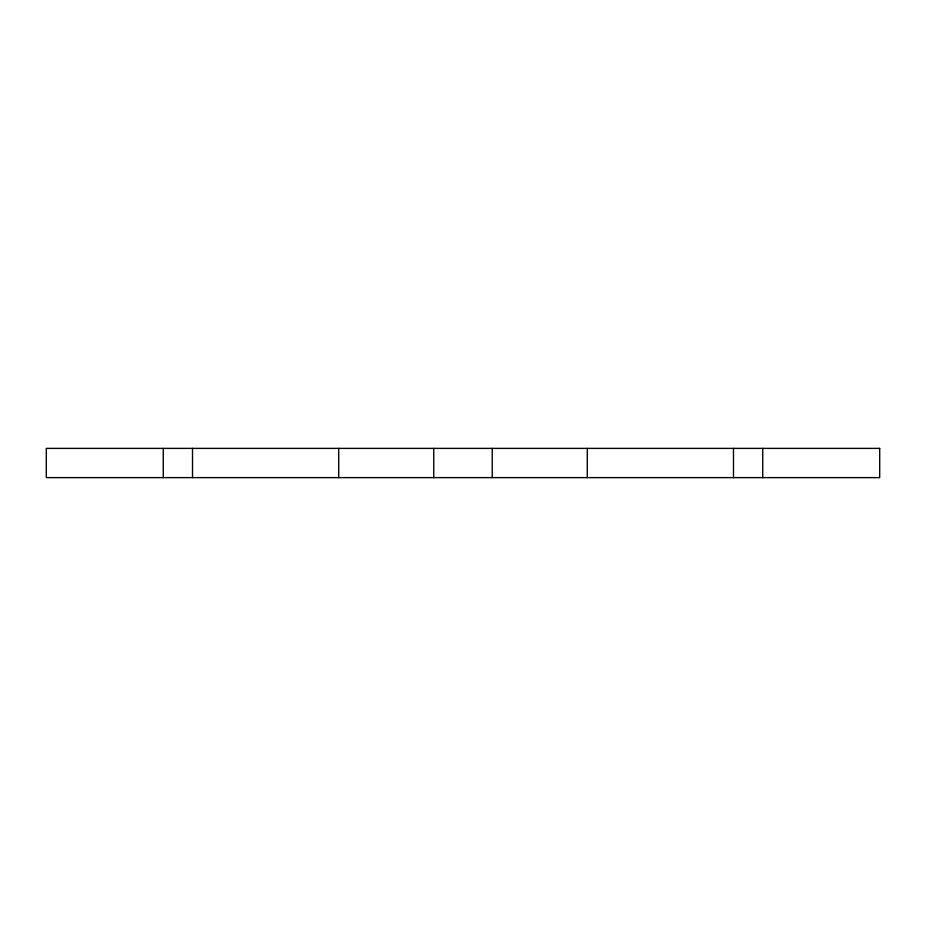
<?xml version="1.0" encoding="UTF-8"?>
<svg xmlns="http://www.w3.org/2000/svg" width="926" height="926" viewBox="0 0 926 926"><rect width="100%" height="100%" fill="white"/><g stroke="black" fill="none" stroke-linecap="round" stroke-linejoin="round"><path stroke-width="1.39" d="M762.735 448.381L762.735 477.619M733.485 448.381L733.485 477.619M587.281 448.381L587.281 477.619M492.238 448.381L492.238 477.619M433.762 448.381L433.762 477.619M338.719 448.381L338.719 477.619M192.515 448.381L192.515 477.619M163.265 448.381L163.265 477.619M879.7 448.381L46.3 448.381L46.3 477.619L879.7 477.619L879.7 448.381"/></g></svg>
